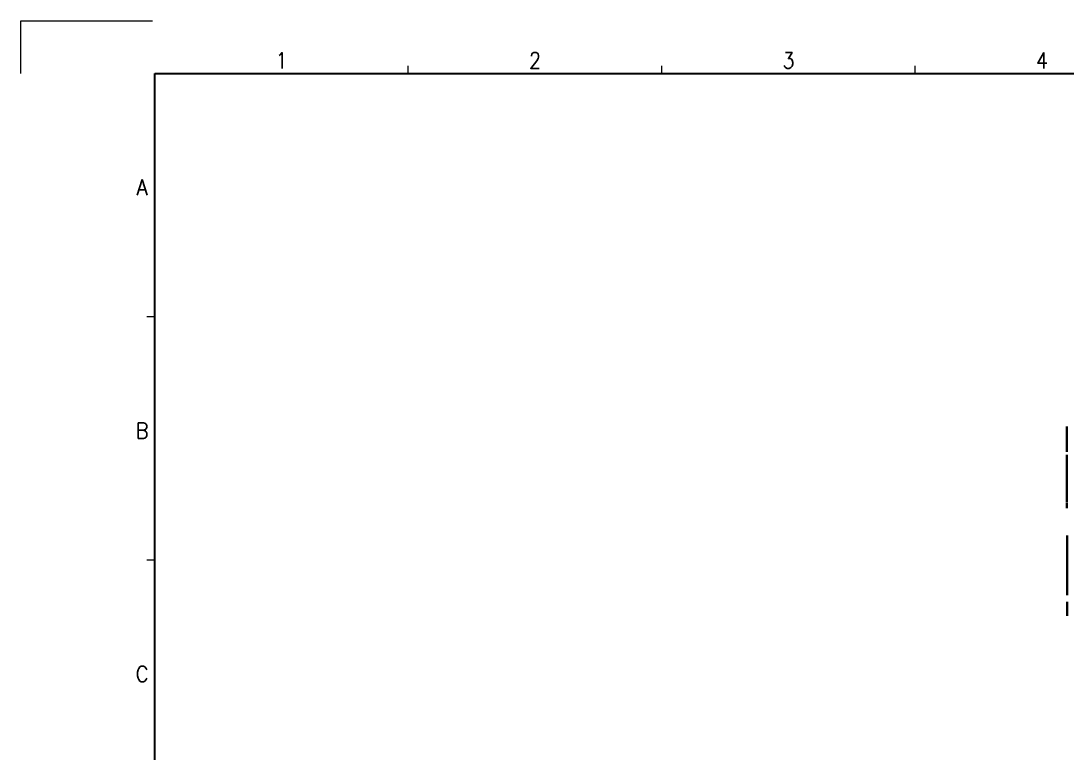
# Model space of a CAD drawing. Extents: x -1322 to 4351, y -2014 to 1793.
# Drawn here: x 436.2 to 833.4, y -508.2 to -230.4 of the extents above; entities that cross this region are included whole.
import ezdxf
from ezdxf.enums import TextEntityAlignment as Align

# ---------------------------------------------------------------- set-up
doc = ezdxf.new("R2010")
doc.units = 0
doc.header["$MEASUREMENT"] = 0
doc.layers.add('01 Basic thick', color=7, linetype='CONTINUOUS', lineweight=35)
doc.layers.add('AM_BOR', color=7, linetype='CONTINUOUS', lineweight=15)
doc.layers.add('トンボ', color=3, linetype='CONTINUOUS', lineweight=15, plot=False)
doc.styles.add('TOKURA STANDARD', font='simplex.shx', dxfattribs={"width": 0.9, "bigfont": 'extfont.shx'})

# ---------------------------------------------------------------- blocks, each defined once
blk = doc.blocks.new('TOKURA_JIS_A3_2008')
at = {"layer": 'AM_BOR'}
for p, q in [((73.53, 287), (73.53, 288.5)), ((121.65, 287), (121.65, 288.5)), ((169.78, 287), (169.78, 288.5)), ((25.4, 240.83), (23.9, 240.83)), ((25.4, 194.67), (23.9, 194.67))]:
    blk.add_line(p, q, dxfattribs=at)
at = {"layer": 'AM_BOR', "lineweight": 30}
for p, q in [((25.4, 287), (410.4, 287)), ((25.4, 10), (25.4, 287))]:
    blk.add_line(p, q, dxfattribs=at)
at = {"layer": 'トンボ'}
for p, q in [((0, 297), (25, 297)), ((0, 287), (0, 297))]:
    blk.add_line(p, q, dxfattribs=at)
at = {"layer": 'AM_BOR', "style": 'TOKURA STANDARD', "width": 0.9}
for s, p in [('1', (49.46, 288)), ('2', (97.59, 288)), ('3', (145.71, 288)), ('4', (193.84, 288)), ('A', (23.01, 263.92)), ('B', (23.01, 217.75)), ('C', (23.01, 171.58))]:
    blk.add_text(s, height=3, dxfattribs=at).set_placement(p, align=Align.CENTER)

msp = doc.modelspace()

# ---------------------------------------------------------------- linework, layer by layer
at = {"layer": '01 Basic thick'}
for p, q in [((833.351, -385.623), (833.351, -384.319)), ((833.351, -393.861), (833.351, -385.623)), ((833.351, -395.69), (833.351, -394.992)), ((833.351, -395.929), (833.351, -395.69)), ((833.351, -396.029), (833.351, -395.929)), ((833.351, -396.148), (833.351, -396.029)), ((833.351, -396.148), (833.351, -396.159)), ((833.351, -397.918), (833.351, -396.159)), ((833.351, -398.068), (833.351, -397.924)), ((833.351, -398.47), (833.351, -398.068)), ((833.351, -399.104), (833.351, -398.47)), ((833.351, -399.335), (833.351, -399.104)), ((833.351, -399.66), (833.351, -399.335)), ((833.351, -399.94), (833.351, -399.663)), ((833.351, -401.613), (833.351, -399.94)), ((833.351, -401.915), (833.351, -401.614)), ((833.351, -402.255), (833.351, -401.915)), ((833.351, -402.32), (833.351, -402.255)), ((833.351, -403.683), (833.351, -402.32)), ((833.351, -403.978), (833.351, -403.684)), ((833.351, -405.651), (833.351, -403.978)), ((833.351, -406.002), (833.351, -405.651)), ((833.351, -406.143), (833.351, -406.003)), ((833.351, -406.468), (833.351, -406.143)), ((833.351, -406.66), (833.351, -406.463)), ((833.351, -406.774), (833.351, -406.662)), ((833.351, -407.38), (833.351, -406.774)), ((833.351, -407.705), (833.351, -407.38)), ((833.351, -407.766), (833.351, -407.708)), ((833.351, -408.106), (833.351, -407.766)), ((833.351, -408.099), (833.351, -408.11)), ((833.351, -409.87), (833.351, -408.11)), ((833.351, -410.257), (833.351, -409.869)), ((833.351, -410.582), (833.351, -410.257)), ((833.351, -411.495), (833.351, -410.582)), ((833.351, -411.821), (833.351, -411.495)), ((833.351, -412.092), (833.351, -411.815)), ((833.351, -412.79), (833.351, -412.092)), ((833.351, -413.029), (833.351, -412.79)), ((833.351, -415.271), (833.351, -413.293)), ((833.401, -429.34), (833.401, -425.574)), ((833.401, -430.808), (833.401, -429.34)), ((833.401, -431.944), (833.401, -430.81)), ((833.401, -432.031), (833.401, -431.942)), ((833.401, -432.484), (833.401, -432.031)), ((833.401, -434.546), (833.401, -432.484)), ((833.401, -435.064), (833.401, -434.546)), ((833.401, -435.466), (833.401, -435.064)), ((833.401, -436.381), (833.401, -435.466)), ((833.401, -436.757), (833.401, -436.381)), ((833.401, -437.668), (833.401, -436.757)), ((833.401, -438.07), (833.401, -437.668)), ((833.401, -438.39), (833.401, -438.07)), ((833.401, -438.865), (833.401, -438.39)), ((833.401, -439.232), (833.401, -438.865)), ((833.401, -440.549), (833.401, -439.232)), ((833.401, -440.895), (833.401, -440.549)), ((833.401, -441.337), (833.401, -440.895)), ((833.401, -441.506), (833.401, -441.335)), ((833.401, -444.29), (833.401, -441.506)), ((833.401, -444.301), (833.401, -444.287)), ((833.401, -444.344), (833.401, -444.302)), ((833.401, -444.38), (833.401, -444.344)), ((833.401, -444.543), (833.401, -444.381)), ((833.401, -445.8), (833.401, -444.543)), ((833.401, -446.217), (833.401, -445.8)), ((833.401, -447.431), (833.401, -446.217)), ((833.401, -448.339), (833.401, -447.431)), ((833.401, -450.876), (833.401, -450.776)), ((833.401, -453.458), (833.401, -450.876)), ((833.401, -456.042), (833.401, -453.458)), ((833.401, -456.141), (833.401, -456.043))]:
    msp.add_line(p, q, dxfattribs=at)

# ---------------------------------------------------------------- block references
at = {"layer": 'AM_BOR', "lineweight": 0, "xscale": 2, "yscale": 2, "zscale": 2}
msp.add_blockref('TOKURA_JIS_A3_2008', (436.225, -824.356), dxfattribs=at)

doc.saveas('drawing.dxf')
